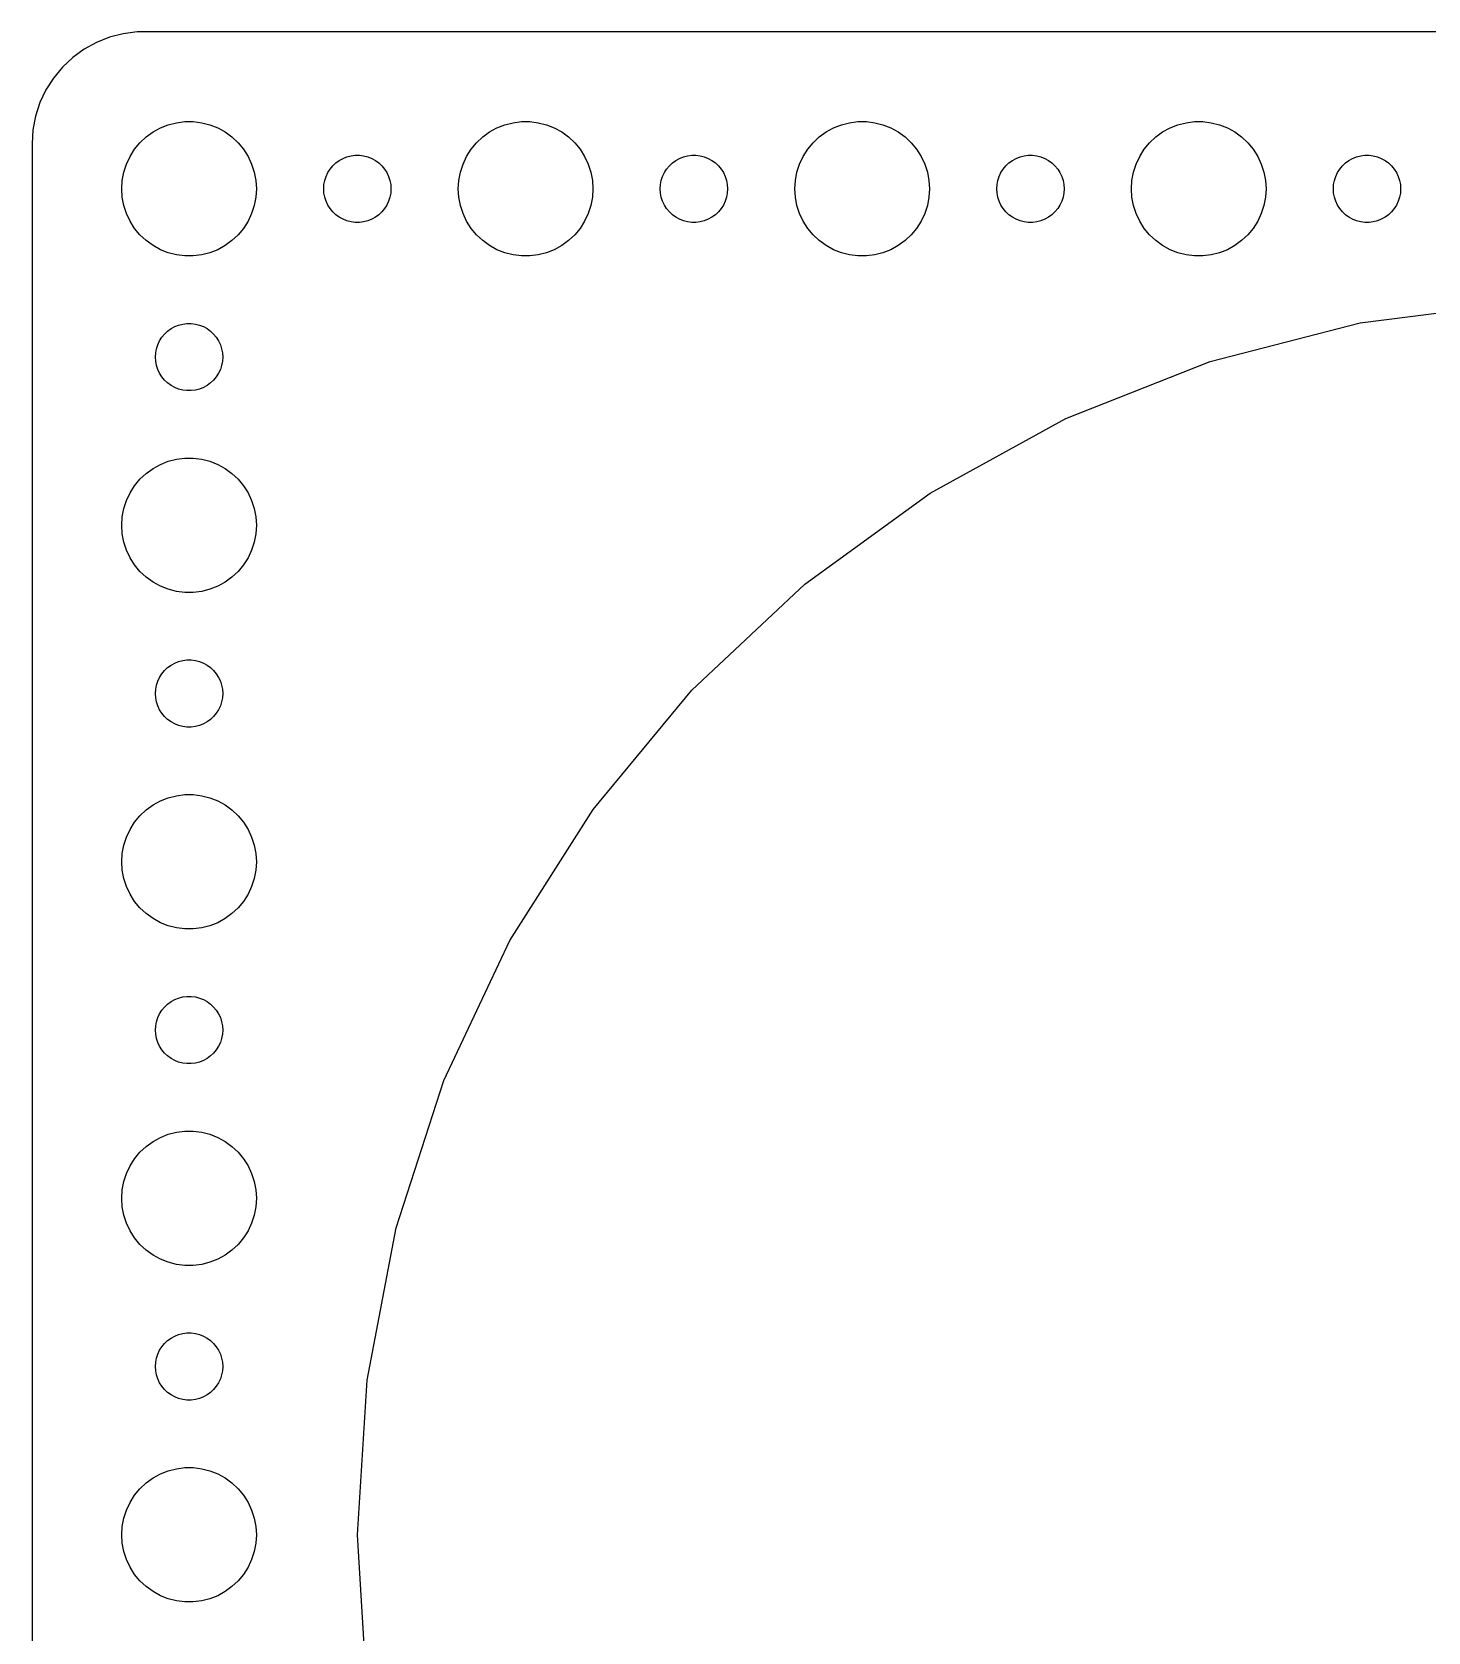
# Model space of a CAD drawing. Header units: metres. Extents: x -300 to 300, y -67 to 67.
# Drawn here: x -299.5 to -237.3, y -4.3 to 67 of the extents above; entities that cross this region are included whole.
import ezdxf

# ---------------------------------------------------------------- set-up
doc = ezdxf.new("R2010")
doc.units = ezdxf.units.M

msp = doc.modelspace()

# ---------------------------------------------------------------- linework, layer by layer
for p, q in [((-296.629, 66.5241), (-297.179, 66.2216)), ((-296.045, 66.7553), (-296.629, 66.5241)), ((-295.437, 66.9114), (-296.045, 66.7553)), ((-294.814, 66.9901), (-295.437, 66.9114)), ((294.814, 66.9901), (-294.814, 66.9901)), ((-297.687, 65.8526), (-298.145, 65.4227)), ((-297.179, 66.2216), (-297.687, 65.8526)), ((-298.545, 64.9389), (-298.882, 64.4088)), ((-298.145, 65.4227), (-298.545, 64.9389)), ((-298.882, 64.4088), (-299.149, 63.8406)), ((-299.149, 63.8406), (-299.343, 63.2434)), ((-299.343, 63.2434), (-299.461, 62.6267)), ((-293.777, 62.7145), (-293.427, 62.8532)), ((-293.427, 62.8532), (-293.062, 62.9469)), ((-293.062, 62.9469), (-292.688, 62.9941)), ((-292.688, 62.9941), (-292.312, 62.9941)), ((-292.312, 62.9941), (-291.938, 62.9469)), ((-291.938, 62.9469), (-291.573, 62.8532)), ((-291.573, 62.8532), (-291.223, 62.7145)), ((-278.777, 62.7145), (-278.427, 62.8532)), ((-278.427, 62.8532), (-278.062, 62.9469)), ((-278.062, 62.9469), (-277.688, 62.9941)), ((-277.688, 62.9941), (-277.312, 62.9941)), ((-277.312, 62.9941), (-276.938, 62.9469)), ((-276.938, 62.9469), (-276.573, 62.8532)), ((-276.573, 62.8532), (-276.223, 62.7145)), ((-263.777, 62.7145), (-263.427, 62.8532)), ((-263.427, 62.8532), (-263.062, 62.9469)), ((-263.062, 62.9469), (-262.688, 62.9941)), ((-262.688, 62.9941), (-262.312, 62.9941)), ((-262.312, 62.9941), (-261.938, 62.9469)), ((-261.938, 62.9469), (-261.573, 62.8532)), ((-261.573, 62.8532), (-261.223, 62.7145)), ((-248.777, 62.7145), (-248.427, 62.8532)), ((-248.427, 62.8532), (-248.062, 62.9469)), ((-248.062, 62.9469), (-247.688, 62.9941)), ((-247.688, 62.9941), (-247.312, 62.9941)), ((-247.312, 62.9941), (-246.938, 62.9469)), ((-246.938, 62.9469), (-246.573, 62.8532)), ((-246.573, 62.8532), (-246.223, 62.7145)), ((-299.461, 62.6267), (-299.5, 62)), ((-294.927, 61.7634), (-294.687, 62.0536)), ((-294.687, 62.0536), (-294.412, 62.3115)), ((-294.412, 62.3115), (-294.107, 62.533)), ((-294.107, 62.533), (-293.777, 62.7145)), ((-291.223, 62.7145), (-290.893, 62.533)), ((-290.893, 62.533), (-290.588, 62.3115)), ((-290.588, 62.3115), (-290.313, 62.0536)), ((-290.313, 62.0536), (-290.073, 61.7634)), ((-279.927, 61.7634), (-279.687, 62.0536)), ((-279.687, 62.0536), (-279.412, 62.3115)), ((-279.412, 62.3115), (-279.107, 62.533)), ((-279.107, 62.533), (-278.777, 62.7145)), ((-276.223, 62.7145), (-275.893, 62.533)), ((-275.893, 62.533), (-275.588, 62.3115)), ((-275.588, 62.3115), (-275.313, 62.0536)), ((-275.313, 62.0536), (-275.073, 61.7634)), ((-264.927, 61.7634), (-264.687, 62.0536)), ((-264.687, 62.0536), (-264.412, 62.3115)), ((-264.412, 62.3115), (-264.107, 62.533)), ((-264.107, 62.533), (-263.777, 62.7145)), ((-261.223, 62.7145), (-260.893, 62.533)), ((-260.893, 62.533), (-260.588, 62.3115)), ((-260.588, 62.3115), (-260.313, 62.0536)), ((-260.313, 62.0536), (-260.073, 61.7634)), ((-249.927, 61.7634), (-249.687, 62.0536)), ((-249.687, 62.0536), (-249.412, 62.3115)), ((-249.412, 62.3115), (-249.107, 62.533)), ((-249.107, 62.533), (-248.777, 62.7145)), ((-246.223, 62.7145), (-245.893, 62.533)), ((-245.893, 62.533), (-245.588, 62.3115)), ((-245.588, 62.3115), (-245.313, 62.0536)), ((-245.313, 62.0536), (-245.073, 61.7634)), ((-299.5, 62), (-299.5, -62)), ((-295.289, 61.1044), (-295.129, 61.4453)), ((-295.129, 61.4453), (-294.927, 61.7634)), ((-290.073, 61.7634), (-289.871, 61.4453)), ((-289.871, 61.4453), (-289.711, 61.1044)), ((-285.804, 61.2665), (-285.639, 61.3572)), ((-285.639, 61.3572), (-285.464, 61.4266)), ((-285.464, 61.4266), (-285.281, 61.4734)), ((-285.281, 61.4734), (-285.094, 61.497)), ((-285.094, 61.497), (-284.906, 61.497)), ((-284.906, 61.497), (-284.719, 61.4734)), ((-284.719, 61.4734), (-284.536, 61.4266)), ((-284.536, 61.4266), (-284.361, 61.3572)), ((-284.361, 61.3572), (-284.196, 61.2665)), ((-280.289, 61.1044), (-280.129, 61.4453)), ((-280.129, 61.4453), (-279.927, 61.7634)), ((-275.073, 61.7634), (-274.871, 61.4453)), ((-274.871, 61.4453), (-274.711, 61.1044)), ((-270.804, 61.2665), (-270.639, 61.3572)), ((-270.639, 61.3572), (-270.464, 61.4266)), ((-270.464, 61.4266), (-270.281, 61.4734)), ((-270.281, 61.4734), (-270.094, 61.497)), ((-270.094, 61.497), (-269.906, 61.497)), ((-269.906, 61.497), (-269.719, 61.4734)), ((-269.719, 61.4734), (-269.536, 61.4266)), ((-269.536, 61.4266), (-269.361, 61.3572)), ((-269.361, 61.3572), (-269.196, 61.2665)), ((-265.289, 61.1044), (-265.129, 61.4453)), ((-265.129, 61.4453), (-264.927, 61.7634)), ((-260.073, 61.7634), (-259.871, 61.4453)), ((-259.871, 61.4453), (-259.711, 61.1044)), ((-255.804, 61.2665), (-255.639, 61.3572)), ((-255.639, 61.3572), (-255.464, 61.4266)), ((-255.464, 61.4266), (-255.281, 61.4734)), ((-255.281, 61.4734), (-255.094, 61.497)), ((-255.094, 61.497), (-254.906, 61.497)), ((-254.906, 61.497), (-254.719, 61.4734)), ((-254.719, 61.4734), (-254.536, 61.4266)), ((-254.536, 61.4266), (-254.361, 61.3572)), ((-254.361, 61.3572), (-254.196, 61.2665)), ((-250.289, 61.1044), (-250.129, 61.4453)), ((-250.129, 61.4453), (-249.927, 61.7634)), ((-245.073, 61.7634), (-244.871, 61.4453)), ((-244.871, 61.4453), (-244.711, 61.1044)), ((-240.804, 61.2665), (-240.639, 61.3572)), ((-240.639, 61.3572), (-240.464, 61.4266)), ((-240.464, 61.4266), (-240.281, 61.4734)), ((-240.281, 61.4734), (-240.094, 61.497)), ((-240.094, 61.497), (-239.906, 61.497)), ((-239.906, 61.497), (-239.719, 61.4734)), ((-239.719, 61.4734), (-239.536, 61.4266)), ((-239.536, 61.4266), (-239.361, 61.3572)), ((-239.361, 61.3572), (-239.196, 61.2665)), ((-295.476, 60.376), (-295.406, 60.7461)), ((-295.406, 60.7461), (-295.289, 61.1044)), ((-289.711, 61.1044), (-289.594, 60.7461)), ((-289.594, 60.7461), (-289.524, 60.376)), ((-286.395, 60.5522), (-286.314, 60.7226)), ((-286.314, 60.7226), (-286.214, 60.8817)), ((-286.214, 60.8817), (-286.093, 61.0268)), ((-286.093, 61.0268), (-285.956, 61.1558)), ((-285.956, 61.1558), (-285.804, 61.2665)), ((-284.196, 61.2665), (-284.044, 61.1558)), ((-284.044, 61.1558), (-283.907, 61.0268)), ((-283.907, 61.0268), (-283.786, 60.8817)), ((-283.786, 60.8817), (-283.686, 60.7226)), ((-283.686, 60.7226), (-283.605, 60.5522)), ((-280.476, 60.376), (-280.406, 60.7461)), ((-280.406, 60.7461), (-280.289, 61.1044)), ((-274.711, 61.1044), (-274.594, 60.7461)), ((-274.594, 60.7461), (-274.524, 60.376)), ((-271.395, 60.5522), (-271.314, 60.7226)), ((-271.314, 60.7226), (-271.214, 60.8817)), ((-271.214, 60.8817), (-271.093, 61.0268)), ((-271.093, 61.0268), (-270.956, 61.1558)), ((-270.956, 61.1558), (-270.804, 61.2665)), ((-269.196, 61.2665), (-269.044, 61.1558)), ((-269.044, 61.1558), (-268.907, 61.0268)), ((-268.907, 61.0268), (-268.786, 60.8817)), ((-268.786, 60.8817), (-268.686, 60.7226)), ((-268.686, 60.7226), (-268.605, 60.5522)), ((-265.476, 60.376), (-265.406, 60.7461)), ((-265.406, 60.7461), (-265.289, 61.1044)), ((-259.711, 61.1044), (-259.594, 60.7461)), ((-259.594, 60.7461), (-259.524, 60.376)), ((-256.395, 60.5522), (-256.314, 60.7226)), ((-256.314, 60.7226), (-256.214, 60.8817)), ((-256.214, 60.8817), (-256.093, 61.0268)), ((-256.093, 61.0268), (-255.956, 61.1558)), ((-255.956, 61.1558), (-255.804, 61.2665)), ((-254.196, 61.2665), (-254.044, 61.1558)), ((-254.044, 61.1558), (-253.907, 61.0268)), ((-253.907, 61.0268), (-253.786, 60.8817)), ((-253.786, 60.8817), (-253.686, 60.7226)), ((-253.686, 60.7226), (-253.605, 60.5522)), ((-250.476, 60.376), (-250.406, 60.7461)), ((-250.406, 60.7461), (-250.289, 61.1044)), ((-244.711, 61.1044), (-244.594, 60.7461)), ((-244.594, 60.7461), (-244.524, 60.376)), ((-241.395, 60.5522), (-241.314, 60.7226)), ((-241.314, 60.7226), (-241.214, 60.8817)), ((-241.214, 60.8817), (-241.093, 61.0268)), ((-241.093, 61.0268), (-240.956, 61.1558)), ((-240.956, 61.1558), (-240.804, 61.2665)), ((-239.196, 61.2665), (-239.044, 61.1558)), ((-239.044, 61.1558), (-238.907, 61.0268)), ((-238.907, 61.0268), (-238.786, 60.8817)), ((-238.786, 60.8817), (-238.686, 60.7226)), ((-238.686, 60.7226), (-238.605, 60.5522)), ((-295.5, 60), (-295.476, 60.376)), ((-295.476, 59.624), (-295.5, 60)), ((-289.524, 60.376), (-289.5, 60)), ((-289.5, 60), (-289.524, 59.624)), ((-286.5, 60), (-286.488, 60.188)), ((-286.488, 59.812), (-286.5, 60)), ((-286.488, 60.188), (-286.453, 60.373)), ((-286.453, 60.373), (-286.395, 60.5522)), ((-283.605, 60.5522), (-283.547, 60.373)), ((-283.547, 60.373), (-283.512, 60.188)), ((-283.512, 60.188), (-283.5, 60)), ((-283.5, 60), (-283.512, 59.812)), ((-280.5, 60), (-280.476, 60.376)), ((-280.476, 59.624), (-280.5, 60)), ((-274.524, 60.376), (-274.5, 60)), ((-274.5, 60), (-274.524, 59.624)), ((-271.5, 60), (-271.488, 60.188)), ((-271.488, 59.812), (-271.5, 60)), ((-271.488, 60.188), (-271.453, 60.373)), ((-271.453, 60.373), (-271.395, 60.5522)), ((-268.605, 60.5522), (-268.547, 60.373)), ((-268.547, 60.373), (-268.512, 60.188)), ((-268.512, 60.188), (-268.5, 60)), ((-268.5, 60), (-268.512, 59.812)), ((-265.5, 60), (-265.476, 60.376)), ((-265.476, 59.624), (-265.5, 60)), ((-259.524, 60.376), (-259.5, 60)), ((-259.5, 60), (-259.524, 59.624)), ((-256.5, 60), (-256.488, 60.188)), ((-256.488, 59.812), (-256.5, 60)), ((-256.488, 60.188), (-256.453, 60.373)), ((-256.453, 60.373), (-256.395, 60.5522)), ((-253.605, 60.5522), (-253.547, 60.373)), ((-253.547, 60.373), (-253.512, 60.188)), ((-253.512, 60.188), (-253.5, 60)), ((-253.5, 60), (-253.512, 59.812)), ((-250.5, 60), (-250.476, 60.376)), ((-250.476, 59.624), (-250.5, 60)), ((-244.524, 60.376), (-244.5, 60)), ((-244.5, 60), (-244.524, 59.624)), ((-241.5, 60), (-241.488, 60.188)), ((-241.488, 59.812), (-241.5, 60)), ((-241.488, 60.188), (-241.453, 60.373)), ((-241.453, 60.373), (-241.395, 60.5522)), ((-238.605, 60.5522), (-238.547, 60.373)), ((-238.547, 60.373), (-238.512, 60.188)), ((-238.512, 60.188), (-238.5, 60)), ((-238.5, 60), (-238.512, 59.812)), ((-295.406, 59.2539), (-295.476, 59.624)), ((-295.289, 58.8956), (-295.406, 59.2539)), ((-289.594, 59.2539), (-289.711, 58.8956)), ((-289.524, 59.624), (-289.594, 59.2539)), ((-286.453, 59.627), (-286.488, 59.812)), ((-286.395, 59.4478), (-286.453, 59.627)), ((-286.314, 59.2774), (-286.395, 59.4478)), ((-286.214, 59.1183), (-286.314, 59.2774)), ((-283.686, 59.2774), (-283.786, 59.1183)), ((-283.605, 59.4478), (-283.686, 59.2774)), ((-283.547, 59.627), (-283.605, 59.4478)), ((-283.512, 59.812), (-283.547, 59.627)), ((-280.406, 59.2539), (-280.476, 59.624)), ((-280.289, 58.8956), (-280.406, 59.2539)), ((-274.594, 59.2539), (-274.711, 58.8956)), ((-274.524, 59.624), (-274.594, 59.2539)), ((-271.453, 59.627), (-271.488, 59.812)), ((-271.395, 59.4478), (-271.453, 59.627)), ((-271.314, 59.2774), (-271.395, 59.4478)), ((-271.214, 59.1183), (-271.314, 59.2774)), ((-268.686, 59.2774), (-268.786, 59.1183)), ((-268.605, 59.4478), (-268.686, 59.2774)), ((-268.547, 59.627), (-268.605, 59.4478)), ((-268.512, 59.812), (-268.547, 59.627)), ((-265.406, 59.2539), (-265.476, 59.624)), ((-265.289, 58.8956), (-265.406, 59.2539)), ((-259.594, 59.2539), (-259.711, 58.8956)), ((-259.524, 59.624), (-259.594, 59.2539)), ((-256.453, 59.627), (-256.488, 59.812)), ((-256.395, 59.4478), (-256.453, 59.627)), ((-256.314, 59.2774), (-256.395, 59.4478)), ((-256.214, 59.1183), (-256.314, 59.2774)), ((-253.686, 59.2774), (-253.786, 59.1183)), ((-253.605, 59.4478), (-253.686, 59.2774)), ((-253.547, 59.627), (-253.605, 59.4478)), ((-253.512, 59.812), (-253.547, 59.627)), ((-250.406, 59.2539), (-250.476, 59.624)), ((-250.289, 58.8956), (-250.406, 59.2539)), ((-244.594, 59.2539), (-244.711, 58.8956)), ((-244.524, 59.624), (-244.594, 59.2539)), ((-241.453, 59.627), (-241.488, 59.812)), ((-241.395, 59.4478), (-241.453, 59.627)), ((-241.314, 59.2774), (-241.395, 59.4478)), ((-241.214, 59.1183), (-241.314, 59.2774)), ((-238.686, 59.2774), (-238.786, 59.1183)), ((-238.605, 59.4478), (-238.686, 59.2774)), ((-238.547, 59.627), (-238.605, 59.4478)), ((-238.512, 59.812), (-238.547, 59.627)), ((-295.129, 58.5547), (-295.289, 58.8956)), ((-294.927, 58.2366), (-295.129, 58.5547)), ((-289.871, 58.5547), (-290.073, 58.2366)), ((-289.711, 58.8956), (-289.871, 58.5547)), ((-286.093, 58.9732), (-286.214, 59.1183)), ((-285.956, 58.8442), (-286.093, 58.9732)), ((-285.804, 58.7335), (-285.956, 58.8442)), ((-285.639, 58.6428), (-285.804, 58.7335)), ((-285.464, 58.5734), (-285.639, 58.6428)), ((-285.281, 58.5266), (-285.464, 58.5734)), ((-285.094, 58.503), (-285.281, 58.5266)), ((-284.906, 58.503), (-285.094, 58.503)), ((-284.719, 58.5266), (-284.906, 58.503)), ((-284.536, 58.5734), (-284.719, 58.5266)), ((-284.361, 58.6428), (-284.536, 58.5734)), ((-284.196, 58.7335), (-284.361, 58.6428)), ((-284.044, 58.8442), (-284.196, 58.7335)), ((-283.907, 58.9732), (-284.044, 58.8442)), ((-283.786, 59.1183), (-283.907, 58.9732)), ((-280.129, 58.5547), (-280.289, 58.8956)), ((-279.927, 58.2366), (-280.129, 58.5547)), ((-274.871, 58.5547), (-275.073, 58.2366)), ((-274.711, 58.8956), (-274.871, 58.5547)), ((-271.093, 58.9732), (-271.214, 59.1183)), ((-270.956, 58.8442), (-271.093, 58.9732)), ((-270.804, 58.7335), (-270.956, 58.8442)), ((-270.639, 58.6428), (-270.804, 58.7335)), ((-270.464, 58.5734), (-270.639, 58.6428)), ((-270.281, 58.5266), (-270.464, 58.5734)), ((-270.094, 58.503), (-270.281, 58.5266)), ((-269.906, 58.503), (-270.094, 58.503)), ((-269.719, 58.5266), (-269.906, 58.503)), ((-269.536, 58.5734), (-269.719, 58.5266)), ((-269.361, 58.6428), (-269.536, 58.5734)), ((-269.196, 58.7335), (-269.361, 58.6428)), ((-269.044, 58.8442), (-269.196, 58.7335)), ((-268.907, 58.9732), (-269.044, 58.8442)), ((-268.786, 59.1183), (-268.907, 58.9732)), ((-265.129, 58.5547), (-265.289, 58.8956)), ((-264.927, 58.2366), (-265.129, 58.5547)), ((-259.871, 58.5547), (-260.073, 58.2366)), ((-259.711, 58.8956), (-259.871, 58.5547)), ((-256.093, 58.9732), (-256.214, 59.1183)), ((-255.956, 58.8442), (-256.093, 58.9732)), ((-255.804, 58.7335), (-255.956, 58.8442)), ((-255.639, 58.6428), (-255.804, 58.7335)), ((-255.464, 58.5734), (-255.639, 58.6428)), ((-255.281, 58.5266), (-255.464, 58.5734)), ((-255.094, 58.503), (-255.281, 58.5266)), ((-254.906, 58.503), (-255.094, 58.503)), ((-254.719, 58.5266), (-254.906, 58.503)), ((-254.536, 58.5734), (-254.719, 58.5266)), ((-254.361, 58.6428), (-254.536, 58.5734)), ((-254.196, 58.7335), (-254.361, 58.6428)), ((-254.044, 58.8442), (-254.196, 58.7335)), ((-253.907, 58.9732), (-254.044, 58.8442)), ((-253.786, 59.1183), (-253.907, 58.9732)), ((-250.129, 58.5547), (-250.289, 58.8956)), ((-249.927, 58.2366), (-250.129, 58.5547)), ((-244.871, 58.5547), (-245.073, 58.2366)), ((-244.711, 58.8956), (-244.871, 58.5547)), ((-241.093, 58.9732), (-241.214, 59.1183)), ((-240.956, 58.8442), (-241.093, 58.9732)), ((-240.804, 58.7335), (-240.956, 58.8442)), ((-240.639, 58.6428), (-240.804, 58.7335)), ((-240.464, 58.5734), (-240.639, 58.6428)), ((-240.281, 58.5266), (-240.464, 58.5734)), ((-240.094, 58.503), (-240.281, 58.5266)), ((-239.906, 58.503), (-240.094, 58.503)), ((-239.719, 58.5266), (-239.906, 58.503)), ((-239.536, 58.5734), (-239.719, 58.5266)), ((-239.361, 58.6428), (-239.536, 58.5734)), ((-239.196, 58.7335), (-239.361, 58.6428)), ((-239.044, 58.8442), (-239.196, 58.7335)), ((-238.907, 58.9732), (-239.044, 58.8442)), ((-238.786, 59.1183), (-238.907, 58.9732)), ((-294.687, 57.9464), (-294.927, 58.2366)), ((-294.412, 57.6885), (-294.687, 57.9464)), ((-290.313, 57.9464), (-290.588, 57.6885)), ((-290.073, 58.2366), (-290.313, 57.9464)), ((-279.687, 57.9464), (-279.927, 58.2366)), ((-279.412, 57.6885), (-279.687, 57.9464)), ((-275.313, 57.9464), (-275.588, 57.6885)), ((-275.073, 58.2366), (-275.313, 57.9464)), ((-264.687, 57.9464), (-264.927, 58.2366)), ((-264.412, 57.6885), (-264.687, 57.9464)), ((-260.313, 57.9464), (-260.588, 57.6885)), ((-260.073, 58.2366), (-260.313, 57.9464)), ((-249.687, 57.9464), (-249.927, 58.2366)), ((-249.412, 57.6885), (-249.687, 57.9464)), ((-245.313, 57.9464), (-245.588, 57.6885)), ((-245.073, 58.2366), (-245.313, 57.9464)), ((-294.107, 57.467), (-294.412, 57.6885)), ((-293.777, 57.2855), (-294.107, 57.467)), ((-293.427, 57.1468), (-293.777, 57.2855)), ((-293.062, 57.0531), (-293.427, 57.1468)), ((-291.573, 57.1468), (-291.938, 57.0531)), ((-291.223, 57.2855), (-291.573, 57.1468)), ((-290.893, 57.467), (-291.223, 57.2855)), ((-290.588, 57.6885), (-290.893, 57.467)), ((-279.107, 57.467), (-279.412, 57.6885)), ((-278.777, 57.2855), (-279.107, 57.467)), ((-278.427, 57.1468), (-278.777, 57.2855)), ((-278.062, 57.0531), (-278.427, 57.1468)), ((-276.573, 57.1468), (-276.938, 57.0531)), ((-276.223, 57.2855), (-276.573, 57.1468)), ((-275.893, 57.467), (-276.223, 57.2855)), ((-275.588, 57.6885), (-275.893, 57.467)), ((-264.107, 57.467), (-264.412, 57.6885)), ((-263.777, 57.2855), (-264.107, 57.467)), ((-263.427, 57.1468), (-263.777, 57.2855)), ((-263.062, 57.0531), (-263.427, 57.1468)), ((-261.573, 57.1468), (-261.938, 57.0531)), ((-261.223, 57.2855), (-261.573, 57.1468)), ((-260.893, 57.467), (-261.223, 57.2855)), ((-260.588, 57.6885), (-260.893, 57.467)), ((-249.107, 57.467), (-249.412, 57.6885)), ((-248.777, 57.2855), (-249.107, 57.467)), ((-248.427, 57.1468), (-248.777, 57.2855)), ((-248.062, 57.0531), (-248.427, 57.1468)), ((-246.573, 57.1468), (-246.938, 57.0531)), ((-246.223, 57.2855), (-246.573, 57.1468)), ((-245.893, 57.467), (-246.223, 57.2855)), ((-245.588, 57.6885), (-245.893, 57.467)), ((-292.688, 57.0059), (-293.062, 57.0531)), ((-292.312, 57.0059), (-292.688, 57.0059)), ((-291.938, 57.0531), (-292.312, 57.0059)), ((-277.688, 57.0059), (-278.062, 57.0531)), ((-277.312, 57.0059), (-277.688, 57.0059)), ((-276.938, 57.0531), (-277.312, 57.0059)), ((-262.688, 57.0059), (-263.062, 57.0531)), ((-262.312, 57.0059), (-262.688, 57.0059)), ((-261.938, 57.0531), (-262.312, 57.0059)), ((-247.688, 57.0059), (-248.062, 57.0531)), ((-247.312, 57.0059), (-247.688, 57.0059)), ((-246.938, 57.0531), (-247.312, 57.0059)), ((-240.306, 54.0258), (-233.453, 54.8915)), ((-293.714, 53.3817), (-293.593, 53.5268)), ((-293.593, 53.5268), (-293.456, 53.6558)), ((-293.456, 53.6558), (-293.304, 53.7665)), ((-293.304, 53.7665), (-293.139, 53.8572)), ((-293.139, 53.8572), (-292.964, 53.9266)), ((-292.964, 53.9266), (-292.781, 53.9734)), ((-292.781, 53.9734), (-292.594, 53.997)), ((-292.594, 53.997), (-292.406, 53.997)), ((-292.406, 53.997), (-292.219, 53.9734)), ((-292.219, 53.9734), (-292.036, 53.9266)), ((-292.036, 53.9266), (-291.861, 53.8572)), ((-291.861, 53.8572), (-291.696, 53.7665)), ((-291.696, 53.7665), (-291.544, 53.6558)), ((-291.544, 53.6558), (-291.407, 53.5268)), ((-291.407, 53.5268), (-291.286, 53.3817)), ((-246.996, 52.3081), (-240.306, 54.0258)), ((-293.988, 52.688), (-293.953, 52.873)), ((-293.953, 52.873), (-293.895, 53.0522)), ((-293.895, 53.0522), (-293.814, 53.2226)), ((-293.814, 53.2226), (-293.714, 53.3817)), ((-291.286, 53.3817), (-291.186, 53.2226)), ((-291.186, 53.2226), (-291.105, 53.0522)), ((-291.105, 53.0522), (-291.047, 52.873)), ((-291.047, 52.873), (-291.012, 52.688)), ((-294, 52.5), (-293.988, 52.688)), ((-293.988, 52.312), (-294, 52.5)), ((-293.953, 52.127), (-293.988, 52.312)), ((-293.895, 51.9478), (-293.953, 52.127)), ((-291.047, 52.127), (-291.105, 51.9478)), ((-291.012, 52.312), (-291.047, 52.127)), ((-291.012, 52.688), (-291, 52.5)), ((-291, 52.5), (-291.012, 52.312)), ((-253.418, 49.7655), (-246.996, 52.3081)), ((-293.814, 51.7774), (-293.895, 51.9478)), ((-293.714, 51.6183), (-293.814, 51.7774)), ((-293.593, 51.4732), (-293.714, 51.6183)), ((-293.456, 51.3442), (-293.593, 51.4732)), ((-291.407, 51.4732), (-291.544, 51.3442)), ((-291.286, 51.6183), (-291.407, 51.4732)), ((-291.186, 51.7774), (-291.286, 51.6183)), ((-291.105, 51.9478), (-291.186, 51.7774)), ((-293.304, 51.2335), (-293.456, 51.3442)), ((-293.139, 51.1428), (-293.304, 51.2335)), ((-292.964, 51.0734), (-293.139, 51.1428)), ((-292.781, 51.0266), (-292.964, 51.0734)), ((-292.594, 51.003), (-292.781, 51.0266)), ((-292.406, 51.003), (-292.594, 51.003)), ((-292.219, 51.0266), (-292.406, 51.003)), ((-292.036, 51.0734), (-292.219, 51.0266)), ((-291.861, 51.1428), (-292.036, 51.0734)), ((-291.696, 51.2335), (-291.861, 51.1428)), ((-291.544, 51.3442), (-291.696, 51.2335)), ((-259.47, 46.438), (-253.418, 49.7655)), ((-293.777, 47.7145), (-293.427, 47.8532)), ((-293.427, 47.8532), (-293.062, 47.9469)), ((-293.062, 47.9469), (-292.688, 47.9941)), ((-292.688, 47.9941), (-292.312, 47.9941)), ((-292.312, 47.9941), (-291.938, 47.9469)), ((-291.938, 47.9469), (-291.573, 47.8532)), ((-291.573, 47.8532), (-291.223, 47.7145)), ((-294.687, 47.0536), (-294.412, 47.3115)), ((-294.412, 47.3115), (-294.107, 47.533)), ((-294.107, 47.533), (-293.777, 47.7145)), ((-291.223, 47.7145), (-290.893, 47.533)), ((-290.893, 47.533), (-290.588, 47.3115)), ((-290.588, 47.3115), (-290.313, 47.0536)), ((-295.289, 46.1044), (-295.129, 46.4453)), ((-295.129, 46.4453), (-294.927, 46.7634)), ((-294.927, 46.7634), (-294.687, 47.0536)), ((-290.313, 47.0536), (-290.073, 46.7634)), ((-290.073, 46.7634), (-289.871, 46.4453)), ((-289.871, 46.4453), (-289.711, 46.1044)), ((-265.058, 42.3782), (-259.47, 46.438)), ((-295.476, 45.376), (-295.406, 45.7461)), ((-295.406, 45.7461), (-295.289, 46.1044)), ((-289.711, 46.1044), (-289.594, 45.7461)), ((-289.594, 45.7461), (-289.524, 45.376)), ((-295.5, 45), (-295.476, 45.376)), ((-295.476, 44.624), (-295.5, 45)), ((-289.524, 45.376), (-289.5, 45)), ((-289.5, 45), (-289.524, 44.624)), ((-295.406, 44.2539), (-295.476, 44.624)), ((-295.289, 43.8956), (-295.406, 44.2539)), ((-289.594, 44.2539), (-289.711, 43.8956)), ((-289.524, 44.624), (-289.594, 44.2539)), ((-295.129, 43.5547), (-295.289, 43.8956)), ((-294.927, 43.2366), (-295.129, 43.5547)), ((-289.871, 43.5547), (-290.073, 43.2366)), ((-289.711, 43.8956), (-289.871, 43.5547)), ((-294.687, 42.9464), (-294.927, 43.2366)), ((-294.412, 42.6885), (-294.687, 42.9464)), ((-290.313, 42.9464), (-290.588, 42.6885)), ((-290.073, 43.2366), (-290.313, 42.9464)), ((-294.107, 42.467), (-294.412, 42.6885)), ((-293.777, 42.2855), (-294.107, 42.467)), ((-293.427, 42.1468), (-293.777, 42.2855)), ((-293.062, 42.0531), (-293.427, 42.1468)), ((-291.573, 42.1468), (-291.938, 42.0531)), ((-291.223, 42.2855), (-291.573, 42.1468)), ((-290.893, 42.467), (-291.223, 42.2855)), ((-290.588, 42.6885), (-290.893, 42.467)), ((-270.093, 37.6501), (-265.058, 42.3782)), ((-292.688, 42.0059), (-293.062, 42.0531)), ((-292.312, 42.0059), (-292.688, 42.0059)), ((-291.938, 42.0531), (-292.312, 42.0059)), ((-293.714, 38.3817), (-293.593, 38.5268)), ((-293.593, 38.5268), (-293.456, 38.6558)), ((-293.456, 38.6558), (-293.304, 38.7665)), ((-293.304, 38.7665), (-293.139, 38.8572)), ((-293.139, 38.8572), (-292.964, 38.9266)), ((-292.964, 38.9266), (-292.781, 38.9734)), ((-292.781, 38.9734), (-292.594, 38.997)), ((-292.594, 38.997), (-292.406, 38.997)), ((-292.406, 38.997), (-292.219, 38.9734)), ((-292.219, 38.9734), (-292.036, 38.9266)), ((-292.036, 38.9266), (-291.861, 38.8572)), ((-291.861, 38.8572), (-291.696, 38.7665)), ((-291.696, 38.7665), (-291.544, 38.6558)), ((-291.544, 38.6558), (-291.407, 38.5268)), ((-291.407, 38.5268), (-291.286, 38.3817)), ((-293.988, 37.688), (-293.953, 37.873)), ((-293.953, 37.873), (-293.895, 38.0522)), ((-293.895, 38.0522), (-293.814, 38.2226)), ((-293.814, 38.2226), (-293.714, 38.3817)), ((-291.286, 38.3817), (-291.186, 38.2226)), ((-291.186, 38.2226), (-291.105, 38.0522)), ((-291.105, 38.0522), (-291.047, 37.873)), ((-291.047, 37.873), (-291.012, 37.688)), ((-294, 37.5), (-293.988, 37.688)), ((-293.988, 37.312), (-294, 37.5)), ((-293.953, 37.127), (-293.988, 37.312)), ((-293.895, 36.9478), (-293.953, 37.127)), ((-291.047, 37.127), (-291.105, 36.9478)), ((-291.012, 37.312), (-291.047, 37.127)), ((-291.012, 37.688), (-291, 37.5)), ((-291, 37.5), (-291.012, 37.312)), ((-274.496, 32.3282), (-270.093, 37.6501)), ((-293.814, 36.7774), (-293.895, 36.9478)), ((-293.714, 36.6183), (-293.814, 36.7774)), ((-293.593, 36.4732), (-293.714, 36.6183)), ((-293.456, 36.3442), (-293.593, 36.4732)), ((-291.407, 36.4732), (-291.544, 36.3442)), ((-291.286, 36.6183), (-291.407, 36.4732)), ((-291.186, 36.7774), (-291.286, 36.6183)), ((-291.105, 36.9478), (-291.186, 36.7774)), ((-293.304, 36.2335), (-293.456, 36.3442)), ((-293.139, 36.1428), (-293.304, 36.2335)), ((-292.964, 36.0734), (-293.139, 36.1428)), ((-292.781, 36.0266), (-292.964, 36.0734)), ((-292.594, 36.003), (-292.781, 36.0266)), ((-292.406, 36.003), (-292.594, 36.003)), ((-292.219, 36.0266), (-292.406, 36.003)), ((-292.036, 36.0734), (-292.219, 36.0266)), ((-291.861, 36.1428), (-292.036, 36.0734)), ((-291.696, 36.2335), (-291.861, 36.1428)), ((-291.544, 36.3442), (-291.696, 36.2335)), ((-293.777, 32.7145), (-293.427, 32.8532)), ((-293.427, 32.8532), (-293.062, 32.9469)), ((-293.062, 32.9469), (-292.688, 32.9941)), ((-292.688, 32.9941), (-292.312, 32.9941)), ((-292.312, 32.9941), (-291.938, 32.9469)), ((-291.938, 32.9469), (-291.573, 32.8532)), ((-291.573, 32.8532), (-291.223, 32.7145)), ((-294.687, 32.0536), (-294.412, 32.3115)), ((-294.412, 32.3115), (-294.107, 32.533)), ((-294.107, 32.533), (-293.777, 32.7145)), ((-291.223, 32.7145), (-290.893, 32.533)), ((-290.893, 32.533), (-290.588, 32.3115)), ((-290.588, 32.3115), (-290.313, 32.0536)), ((-278.197, 26.4964), (-274.496, 32.3282)), ((-295.289, 31.1044), (-295.129, 31.4453)), ((-295.129, 31.4453), (-294.927, 31.7634)), ((-294.927, 31.7634), (-294.687, 32.0536)), ((-290.313, 32.0536), (-290.073, 31.7634)), ((-290.073, 31.7634), (-289.871, 31.4453)), ((-289.871, 31.4453), (-289.711, 31.1044)), ((-295.476, 30.376), (-295.406, 30.7461)), ((-295.406, 30.7461), (-295.289, 31.1044)), ((-289.711, 31.1044), (-289.594, 30.7461)), ((-289.594, 30.7461), (-289.524, 30.376)), ((-295.5, 30), (-295.476, 30.376)), ((-295.476, 29.624), (-295.5, 30)), ((-289.524, 30.376), (-289.5, 30)), ((-289.5, 30), (-289.524, 29.624)), ((-295.406, 29.2539), (-295.476, 29.624)), ((-295.289, 28.8956), (-295.406, 29.2539)), ((-289.594, 29.2539), (-289.711, 28.8956)), ((-289.524, 29.624), (-289.594, 29.2539)), ((-295.129, 28.5547), (-295.289, 28.8956)), ((-294.927, 28.2366), (-295.129, 28.5547)), ((-289.871, 28.5547), (-290.073, 28.2366)), ((-289.711, 28.8956), (-289.871, 28.5547)), ((-294.687, 27.9464), (-294.927, 28.2366)), ((-294.412, 27.6884), (-294.687, 27.9464)), ((-290.313, 27.9464), (-290.588, 27.6884)), ((-290.073, 28.2366), (-290.313, 27.9464)), ((-294.107, 27.467), (-294.412, 27.6884)), ((-293.777, 27.2855), (-294.107, 27.467)), ((-293.427, 27.1468), (-293.777, 27.2855)), ((-293.062, 27.0531), (-293.427, 27.1468)), ((-291.573, 27.1468), (-291.938, 27.0531)), ((-291.223, 27.2855), (-291.573, 27.1468)), ((-290.893, 27.467), (-291.223, 27.2855)), ((-290.588, 27.6884), (-290.893, 27.467)), ((-292.688, 27.0059), (-293.062, 27.0531)), ((-292.312, 27.0059), (-292.688, 27.0059)), ((-291.938, 27.0531), (-292.312, 27.0059)), ((-281.138, 20.2468), (-278.197, 26.4964)), ((-293.593, 23.5268), (-293.456, 23.6558)), ((-293.456, 23.6558), (-293.304, 23.7665)), ((-293.304, 23.7665), (-293.139, 23.8572)), ((-293.139, 23.8572), (-292.964, 23.9266)), ((-292.964, 23.9266), (-292.781, 23.9734)), ((-292.781, 23.9734), (-292.594, 23.997)), ((-292.594, 23.997), (-292.406, 23.997)), ((-292.406, 23.997), (-292.219, 23.9734)), ((-292.219, 23.9734), (-292.036, 23.9266)), ((-292.036, 23.9266), (-291.861, 23.8572)), ((-291.861, 23.8572), (-291.696, 23.7665)), ((-291.696, 23.7665), (-291.544, 23.6558)), ((-291.544, 23.6558), (-291.407, 23.5268)), ((-293.988, 22.688), (-293.953, 22.873)), ((-293.953, 22.873), (-293.895, 23.0522)), ((-293.895, 23.0522), (-293.814, 23.2226)), ((-293.814, 23.2226), (-293.714, 23.3817)), ((-293.714, 23.3817), (-293.593, 23.5268)), ((-291.407, 23.5268), (-291.286, 23.3817)), ((-291.286, 23.3817), (-291.186, 23.2226)), ((-291.186, 23.2226), (-291.105, 23.0522)), ((-291.105, 23.0522), (-291.047, 22.873)), ((-291.047, 22.873), (-291.012, 22.688)), ((-294, 22.5), (-293.988, 22.688)), ((-293.988, 22.312), (-294, 22.5)), ((-293.953, 22.127), (-293.988, 22.312)), ((-293.895, 21.9478), (-293.953, 22.127)), ((-291.047, 22.127), (-291.105, 21.9478)), ((-291.012, 22.312), (-291.047, 22.127)), ((-291.012, 22.688), (-291, 22.5)), ((-291, 22.5), (-291.012, 22.312)), ((-293.814, 21.7774), (-293.895, 21.9478)), ((-293.714, 21.6183), (-293.814, 21.7774)), ((-293.593, 21.4732), (-293.714, 21.6183)), ((-293.456, 21.3442), (-293.593, 21.4732)), ((-291.407, 21.4732), (-291.544, 21.3442)), ((-291.286, 21.6183), (-291.407, 21.4732)), ((-291.186, 21.7774), (-291.286, 21.6183)), ((-291.105, 21.9478), (-291.186, 21.7774)), ((-293.304, 21.2335), (-293.456, 21.3442)), ((-293.139, 21.1427), (-293.304, 21.2335)), ((-292.964, 21.0734), (-293.139, 21.1427)), ((-292.781, 21.0266), (-292.964, 21.0734)), ((-292.594, 21.003), (-292.781, 21.0266)), ((-292.406, 21.003), (-292.594, 21.003)), ((-292.219, 21.0266), (-292.406, 21.003)), ((-292.036, 21.0734), (-292.219, 21.0266)), ((-291.861, 21.1427), (-292.036, 21.0734)), ((-291.696, 21.2335), (-291.861, 21.1427)), ((-291.544, 21.3442), (-291.696, 21.2335)), ((-283.272, 13.6779), (-281.138, 20.2468)), ((-293.777, 17.7145), (-293.427, 17.8532)), ((-293.427, 17.8532), (-293.062, 17.9469)), ((-293.062, 17.9469), (-292.688, 17.9941)), ((-292.688, 17.9941), (-292.312, 17.9941)), ((-292.312, 17.9941), (-291.938, 17.9469)), ((-291.938, 17.9469), (-291.573, 17.8532)), ((-291.573, 17.8532), (-291.223, 17.7145)), ((-294.687, 17.0536), (-294.412, 17.3115)), ((-294.412, 17.3115), (-294.107, 17.533)), ((-294.107, 17.533), (-293.777, 17.7145)), ((-291.223, 17.7145), (-290.893, 17.533)), ((-290.893, 17.533), (-290.588, 17.3115)), ((-290.588, 17.3115), (-290.313, 17.0536)), ((-295.289, 16.1044), (-295.129, 16.4453)), ((-295.129, 16.4453), (-294.927, 16.7634)), ((-294.927, 16.7634), (-294.687, 17.0536)), ((-290.313, 17.0536), (-290.073, 16.7634)), ((-290.073, 16.7634), (-289.871, 16.4453)), ((-289.871, 16.4453), (-289.711, 16.1044)), ((-295.476, 15.376), (-295.406, 15.7461)), ((-295.406, 15.7461), (-295.289, 16.1044)), ((-289.711, 16.1044), (-289.594, 15.7461)), ((-289.594, 15.7461), (-289.524, 15.376)), ((-295.5, 15), (-295.476, 15.376)), ((-295.476, 14.624), (-295.5, 15)), ((-289.524, 15.376), (-289.5, 15)), ((-289.5, 15), (-289.524, 14.624)), ((-295.406, 14.2539), (-295.476, 14.624)), ((-289.524, 14.624), (-289.594, 14.2539)), ((-295.289, 13.8956), (-295.406, 14.2539)), ((-295.129, 13.5547), (-295.289, 13.8956)), ((-294.927, 13.2366), (-295.129, 13.5547)), ((-289.871, 13.5547), (-290.073, 13.2366)), ((-289.711, 13.8956), (-289.871, 13.5547)), ((-289.594, 14.2539), (-289.711, 13.8956)), ((-284.566, 6.89333), (-283.272, 13.6779)), ((-294.687, 12.9464), (-294.927, 13.2366)), ((-294.412, 12.6884), (-294.687, 12.9464)), ((-290.313, 12.9464), (-290.588, 12.6884)), ((-290.073, 13.2366), (-290.313, 12.9464)), ((-294.107, 12.467), (-294.412, 12.6884)), ((-293.777, 12.2855), (-294.107, 12.467)), ((-293.427, 12.1468), (-293.777, 12.2855)), ((-293.062, 12.0531), (-293.427, 12.1468)), ((-291.573, 12.1468), (-291.938, 12.0531)), ((-291.223, 12.2855), (-291.573, 12.1468)), ((-290.893, 12.467), (-291.223, 12.2855)), ((-290.588, 12.6884), (-290.893, 12.467)), ((-292.688, 12.0059), (-293.062, 12.0531)), ((-292.312, 12.0059), (-292.688, 12.0059)), ((-291.938, 12.0531), (-292.312, 12.0059)), ((-293.593, 8.52681), (-293.456, 8.65576)), ((-293.456, 8.65576), (-293.304, 8.76648)), ((-293.304, 8.76648), (-293.139, 8.85724)), ((-293.139, 8.85724), (-292.964, 8.92657)), ((-292.964, 8.92657), (-292.781, 8.97342)), ((-292.781, 8.97342), (-292.594, 8.99704)), ((-292.594, 8.99704), (-292.406, 8.99704)), ((-292.406, 8.99704), (-292.219, 8.97342)), ((-292.219, 8.97342), (-292.036, 8.92657)), ((-292.036, 8.92657), (-291.861, 8.85724)), ((-291.861, 8.85724), (-291.696, 8.76648)), ((-291.696, 8.76648), (-291.544, 8.65576)), ((-291.544, 8.65576), (-291.407, 8.52681)), ((-293.988, 7.68799), (-293.953, 7.87303)), ((-293.953, 7.87303), (-293.895, 8.05219)), ((-293.895, 8.05219), (-293.814, 8.22263)), ((-293.814, 8.22263), (-293.714, 8.38167)), ((-293.714, 8.38167), (-293.593, 8.52681)), ((-291.407, 8.52681), (-291.286, 8.38167)), ((-291.286, 8.38167), (-291.186, 8.22263)), ((-291.186, 8.22263), (-291.105, 8.05219)), ((-291.105, 8.05219), (-291.047, 7.87303)), ((-291.047, 7.87303), (-291.012, 7.68799)), ((-294, 7.5), (-293.988, 7.68799)), ((-293.988, 7.312), (-294, 7.5)), ((-293.953, 7.12695), (-293.988, 7.312)), ((-291.012, 7.312), (-291.047, 7.12695)), ((-291.012, 7.68799), (-291, 7.5)), ((-291, 7.5), (-291.012, 7.312)), ((-293.895, 6.9478), (-293.953, 7.12695)), ((-293.814, 6.77736), (-293.895, 6.9478)), ((-293.714, 6.61832), (-293.814, 6.77736)), ((-293.593, 6.47318), (-293.714, 6.61832)), ((-293.456, 6.34422), (-293.593, 6.47318)), ((-291.407, 6.47318), (-291.544, 6.34422)), ((-291.286, 6.61832), (-291.407, 6.47318)), ((-291.186, 6.77736), (-291.286, 6.61832)), ((-291.105, 6.9478), (-291.186, 6.77736)), ((-291.047, 7.12695), (-291.105, 6.9478)), ((-285, 0), (-284.566, 6.89333)), ((-293.304, 6.23351), (-293.456, 6.34422)), ((-293.139, 6.14275), (-293.304, 6.23351)), ((-292.964, 6.07341), (-293.139, 6.14275)), ((-292.781, 6.02657), (-292.964, 6.07341)), ((-292.594, 6.00294), (-292.781, 6.02657)), ((-292.406, 6.00294), (-292.594, 6.00294)), ((-292.219, 6.02657), (-292.406, 6.00294)), ((-292.036, 6.07341), (-292.219, 6.02657)), ((-291.861, 6.14275), (-292.036, 6.07341)), ((-291.696, 6.23351), (-291.861, 6.14275)), ((-291.544, 6.34422), (-291.696, 6.23351)), ((-293.777, 2.71448), (-293.427, 2.85316)), ((-293.427, 2.85316), (-293.062, 2.94685)), ((-293.062, 2.94685), (-292.688, 2.99408)), ((-292.688, 2.99408), (-292.312, 2.99408)), ((-292.312, 2.99408), (-291.938, 2.94685)), ((-291.938, 2.94685), (-291.573, 2.85316)), ((-291.573, 2.85316), (-291.223, 2.71448)), ((-294.687, 2.05363), (-294.412, 2.31154)), ((-294.412, 2.31154), (-294.107, 2.53297)), ((-294.107, 2.53297), (-293.777, 2.71448)), ((-291.223, 2.71448), (-290.893, 2.53297)), ((-290.893, 2.53297), (-290.588, 2.31154)), ((-290.588, 2.31154), (-290.313, 2.05363)), ((-295.289, 1.10437), (-295.129, 1.44525)), ((-295.129, 1.44525), (-294.927, 1.76335)), ((-294.927, 1.76335), (-294.687, 2.05363)), ((-290.313, 2.05363), (-290.073, 1.76335)), ((-290.073, 1.76335), (-289.871, 1.44525)), ((-289.871, 1.44525), (-289.711, 1.10437)), ((-295.476, 0.37599), (-295.406, 0.74606)), ((-295.406, 0.74606), (-295.289, 1.10437)), ((-289.711, 1.10437), (-289.594, 0.74606)), ((-289.594, 0.74606), (-289.524, 0.37599)), ((-295.5, 0), (-295.476, 0.37599)), ((-295.476, -0.37599), (-295.5, 0)), ((-289.524, 0.37599), (-289.5, 0)), ((-289.5, 0), (-289.524, -0.37599)), ((-284.566, -6.89333), (-285, 0)), ((-295.406, -0.74606), (-295.476, -0.37599)), ((-289.524, -0.37599), (-289.594, -0.74606)), ((-295.289, -1.10437), (-295.406, -0.74606)), ((-295.129, -1.44525), (-295.289, -1.10437)), ((-289.711, -1.10437), (-289.871, -1.44525)), ((-289.594, -0.74606), (-289.711, -1.10437)), ((-294.927, -1.76335), (-295.129, -1.44525)), ((-294.687, -2.05363), (-294.927, -1.76335)), ((-294.412, -2.31154), (-294.687, -2.05363)), ((-290.313, -2.05363), (-290.588, -2.31154)), ((-290.073, -1.76335), (-290.313, -2.05363)), ((-289.871, -1.44525), (-290.073, -1.76335)), ((-294.107, -2.53297), (-294.412, -2.31154)), ((-293.777, -2.71448), (-294.107, -2.53297)), ((-293.427, -2.85316), (-293.777, -2.71448)), ((-291.223, -2.71448), (-291.573, -2.85316)), ((-290.893, -2.53297), (-291.223, -2.71448)), ((-290.588, -2.31154), (-290.893, -2.53297)), ((-293.062, -2.94685), (-293.427, -2.85316)), ((-292.688, -2.99408), (-293.062, -2.94685)), ((-292.312, -2.99408), (-292.688, -2.99408)), ((-291.938, -2.94685), (-292.312, -2.99408)), ((-291.573, -2.85316), (-291.938, -2.94685))]:
    msp.add_line(p, q)

doc.saveas('drawing.dxf')
